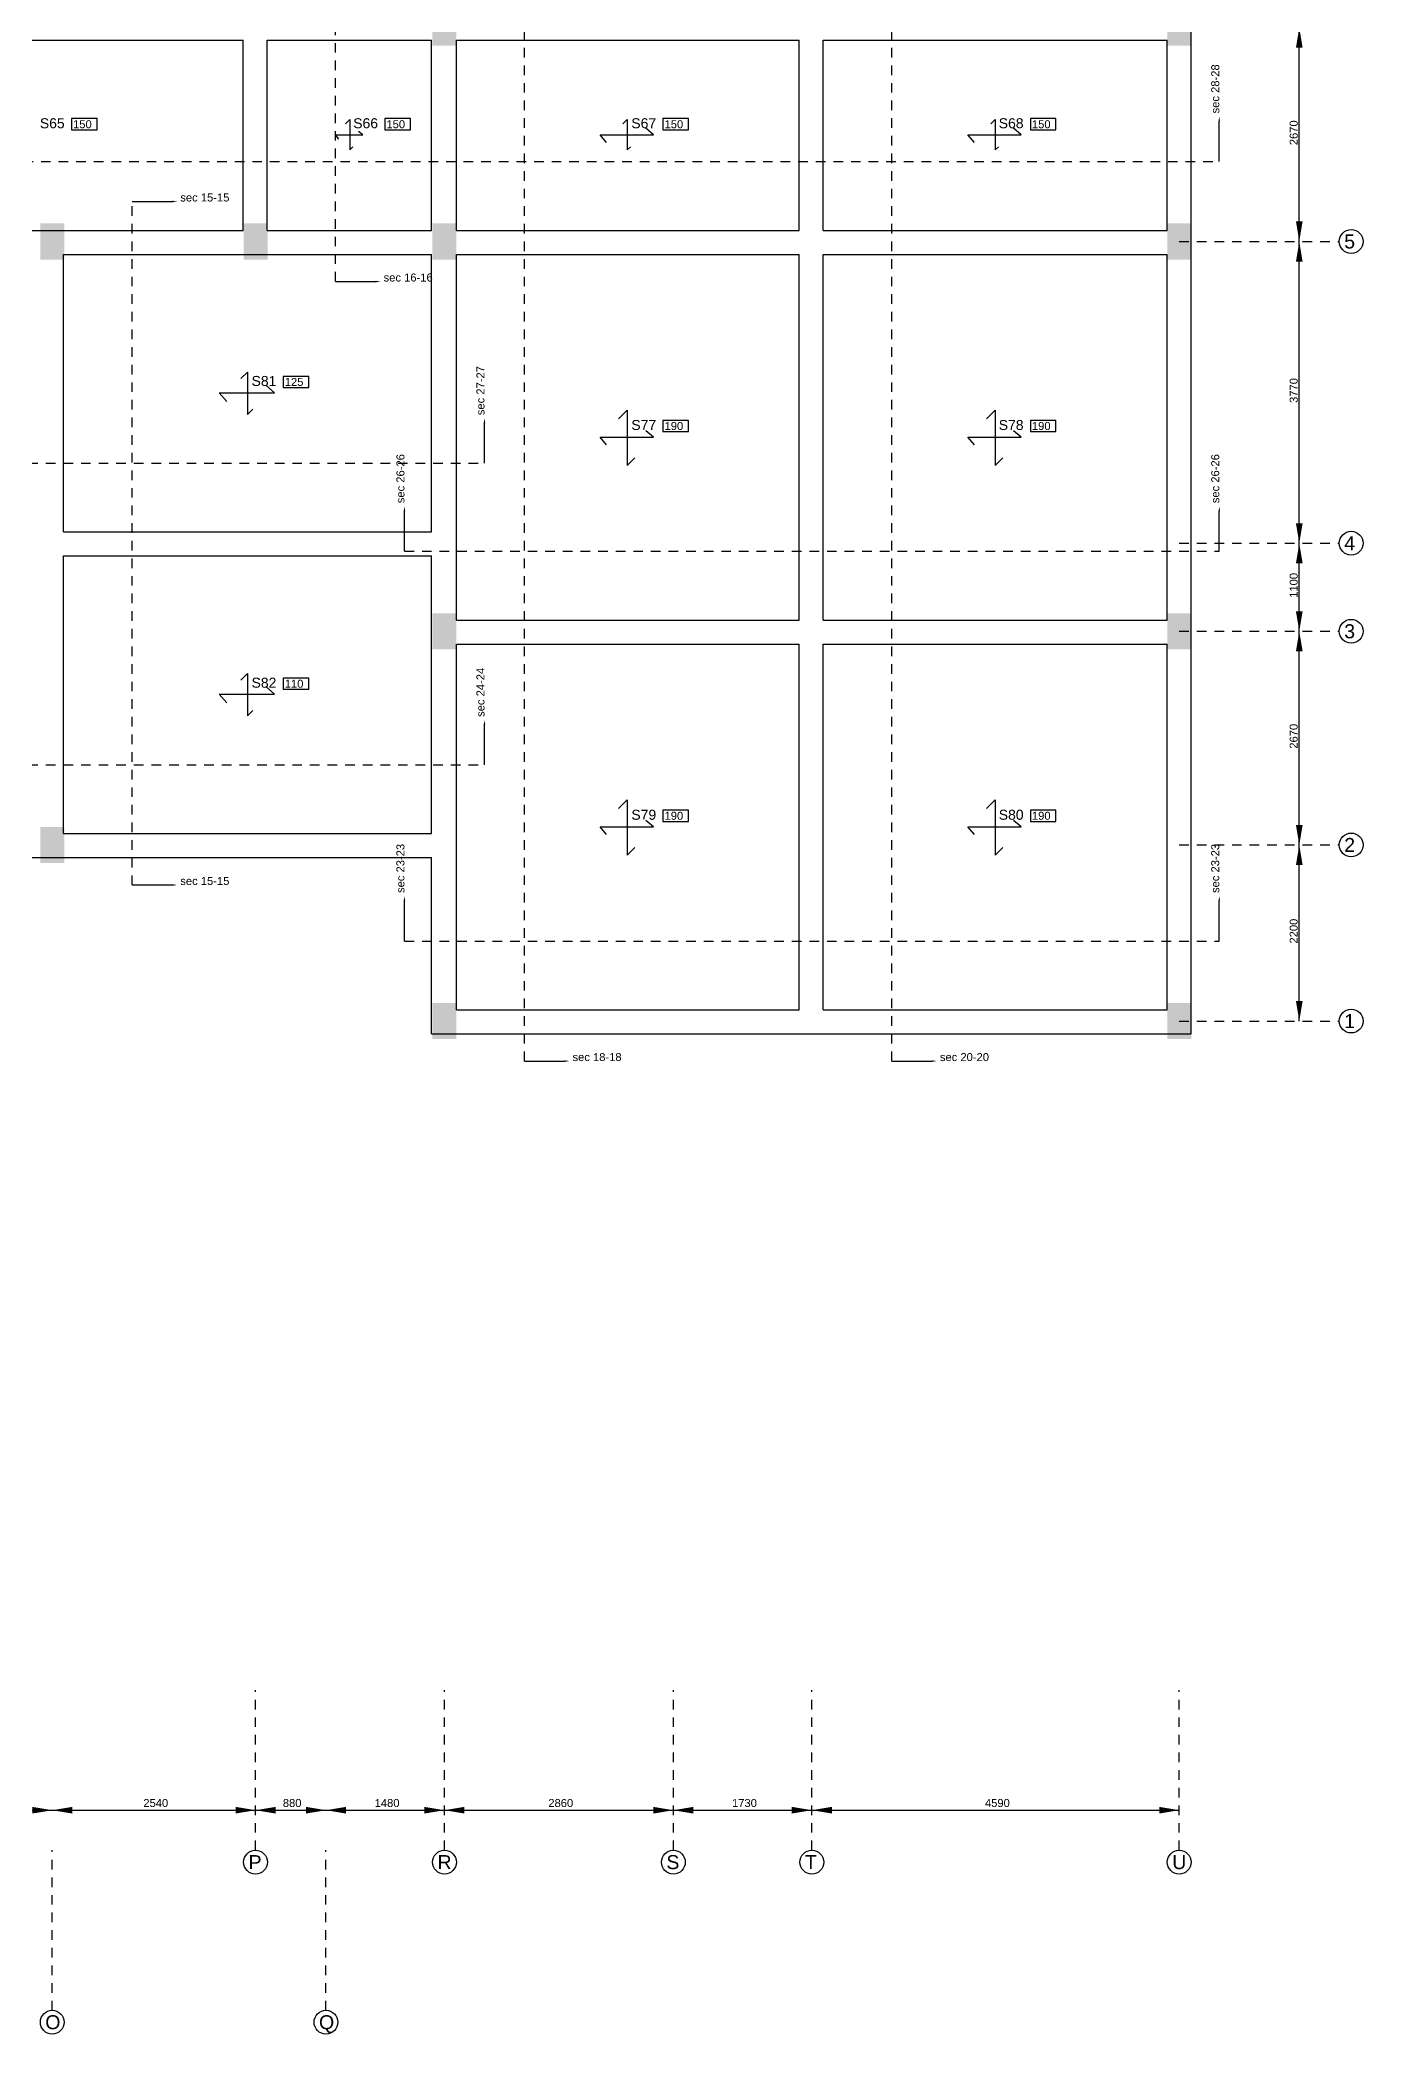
# Model space of a CAD drawing. Extents: x 0 to 119, y -5 to 121.
# Drawn here: x 51.32 to 67.86, y -5.05 to 19.87 of the extents above; entities that cross this region are included whole.
import ezdxf

# ---------------------------------------------------------------- set-up
doc = ezdxf.new("R2010")
doc.units = 0
doc.linetypes.add('ACAD_ISO02W100', pattern=[15, 12, -3])
for name, color, linetype in [('CenterLine', 253, 'CONTINUOUS'), ('Columns', 6, 'CONTINUOUS'), ('Grid_Dimension', 7, 'CONTINUOUS'), ('GridName', 7, 'CONTINUOUS'), ('Layout', 2, 'CONTINUOUS'), ('Section_Name', 1, 'CONTINUOUS'), ('SectionLine', 1, 'CONTINUOUS'), ('Slab_Icon', 6, 'CONTINUOUS'), ('Slab_Name', 4, 'CONTINUOUS'), ('Slab_Thick', 4, 'CONTINUOUS')]:
    doc.layers.add(name, color=color, linetype=linetype)
doc.styles.add('STRUDS_Arial', font='ARIAL.TTF', dxfattribs={"height": 0.04})
doc.styles.add('stylebar', font='ARIAL.TTF', dxfattribs={"height": 0.04})

msp = doc.modelspace()

# ---------------------------------------------------------------- linework, layer by layer
at = {"layer": 'CenterLine', "linetype": 'ACAD_ISO02W100', "ltscale": 0.01}
for p, q in [((65.558, 17.35), (67.558, 17.35)), ((65.558, 13.58), (67.558, 13.58)), ((65.558, 12.48), (67.558, 12.48)), ((65.558, 9.81), (67.558, 9.81)), ((65.558, 7.61), (67.558, 7.61)), ((54.018, -2.75), (54.018, -0.75)), ((56.378, -2.75), (56.378, -0.75)), ((59.238, -2.75), (59.238, -0.75)), ((60.968, -2.75), (60.968, -0.75)), ((65.558, -2.75), (65.558, -0.75)), ((51.478, -4.75), (51.478, -2.75)), ((54.898, -4.75), (54.898, -2.75))]:
    msp.add_line(p, q, dxfattribs=at)
at = {"layer": 'Columns'}
for points in [[(56.228, 19.795), (56.228, 20.245), (56.528, 19.795), (56.528, 20.245)], [(65.408, 19.795), (65.408, 20.245), (65.708, 19.795), (65.708, 20.245)], [(51.328, 17.125), (51.328, 17.575), (51.628, 17.125), (51.628, 17.575)], [(53.868, 17.125), (53.868, 17.575), (54.168, 17.125), (54.168, 17.575)], [(56.228, 17.125), (56.228, 17.575), (56.528, 17.125), (56.528, 17.575)], [(65.408, 17.125), (65.408, 17.575), (65.708, 17.125), (65.708, 17.575)], [(56.228, 12.255), (56.228, 12.705), (56.528, 12.255), (56.528, 12.705)], [(65.408, 12.255), (65.408, 12.705), (65.708, 12.255), (65.708, 12.705)], [(51.328, 9.585), (51.328, 10.035), (51.628, 9.585), (51.628, 10.035)], [(56.228, 7.385), (56.228, 7.835), (56.528, 7.385), (56.528, 7.835)], [(65.408, 7.385), (65.408, 7.835), (65.708, 7.385), (65.708, 7.835)]]:
    msp.add_solid(points, dxfattribs=at)
at = {"layer": 'Grid_Dimension'}
for p, q in [((67.058, 17.35), (67.058, 20.02)), ((67.058, 13.58), (67.058, 17.35)), ((67.058, 12.48), (67.058, 13.58)), ((67.058, 9.81), (67.058, 12.48)), ((67.058, 7.61), (67.058, 9.81)), ((50.558, -2.25), (51.478, -2.25)), ((51.478, -2.25), (54.018, -2.25)), ((54.018, -2.25), (54.898, -2.25)), ((54.898, -2.25), (56.378, -2.25)), ((56.378, -2.25), (59.238, -2.25)), ((59.238, -2.25), (60.968, -2.25)), ((60.968, -2.25), (65.558, -2.25))]:
    msp.add_line(p, q, dxfattribs=at)
for points in [[(67.058, 20.02), (67.0164, 19.77), (67.058, 20.02), (67.0996, 19.77)], [(67.058, 17.35), (67.0164, 17.6), (67.058, 17.35), (67.0996, 17.6)], [(67.058, 17.35), (67.0164, 17.1), (67.058, 17.35), (67.0996, 17.1)], [(67.058, 13.58), (67.0164, 13.83), (67.058, 13.58), (67.0996, 13.83)], [(67.058, 13.58), (67.0164, 13.33), (67.058, 13.58), (67.0996, 13.33)], [(67.058, 12.48), (67.0164, 12.73), (67.058, 12.48), (67.0996, 12.73)], [(67.058, 12.48), (67.0164, 12.23), (67.058, 12.48), (67.0996, 12.23)], [(67.058, 9.81), (67.0164, 10.06), (67.058, 9.81), (67.0996, 10.06)], [(67.058, 9.81), (67.0164, 9.56), (67.058, 9.81), (67.0996, 9.56)], [(67.058, 7.61), (67.0164, 7.86), (67.058, 7.61), (67.0996, 7.86)], [(51.478, -2.25), (51.228, -2.2084), (51.478, -2.25), (51.228, -2.2916)], [(51.478, -2.25), (51.728, -2.2084), (51.478, -2.25), (51.728, -2.2916)], [(54.018, -2.25), (53.768, -2.2084), (54.018, -2.25), (53.768, -2.2916)], [(54.018, -2.25), (54.268, -2.2084), (54.018, -2.25), (54.268, -2.2916)], [(54.898, -2.25), (54.648, -2.2084), (54.898, -2.25), (54.648, -2.2916)], [(54.898, -2.25), (55.148, -2.2084), (54.898, -2.25), (55.148, -2.2916)], [(56.378, -2.25), (56.128, -2.2084), (56.378, -2.25), (56.128, -2.2916)], [(56.378, -2.25), (56.628, -2.2084), (56.378, -2.25), (56.628, -2.2916)], [(59.238, -2.25), (58.988, -2.2084), (59.238, -2.25), (58.988, -2.2916)], [(59.238, -2.25), (59.488, -2.2084), (59.238, -2.25), (59.488, -2.2916)], [(60.968, -2.25), (60.718, -2.2084), (60.968, -2.25), (60.718, -2.2916)], [(60.968, -2.25), (61.218, -2.2084), (60.968, -2.25), (61.218, -2.2916)], [(65.558, -2.25), (65.308, -2.2084), (65.558, -2.25), (65.308, -2.2916)]]:
    msp.add_solid(points, dxfattribs=at)
at = {"layer": 'GridName'}
for centre in [(67.7068, 17.35), (67.7068, 13.58), (67.7068, 12.48), (67.7068, 9.81), (67.7068, 7.61), (54.018, -2.89875), (56.378, -2.89875), (59.238, -2.89875), (60.968, -2.89875), (65.558, -2.89875), (51.478, -4.89875), (54.898, -4.89875)]:
    msp.add_circle(centre, 0.14874, dxfattribs=at)
at = {"layer": 'Layout'}
for p, q in [((65.706, 19.8668), (65.706, 25.1973)), ((65.706, 17.188), (65.706, 20.166)), ((48.6948, 19.8668), (53.8621, 19.8668)), ((53.8621, 17.4872), (53.8621, 19.8668)), ((54.1612, 19.8668), (56.2145, 19.8668)), ((54.1612, 17.4872), (54.1612, 19.8668)), ((56.2145, 17.4872), (56.2145, 19.8668)), ((56.5273, 19.8668), (60.8107, 19.8668)), ((56.5273, 17.4872), (56.5273, 19.8668)), ((60.8107, 17.4872), (60.8107, 19.8668)), ((61.1099, 19.8668), (65.4069, 19.8668)), ((61.1099, 17.4872), (61.1099, 19.8668)), ((65.4069, 17.4872), (65.4069, 19.8668)), ((48.6948, 17.4872), (51.6184, 17.4872)), ((51.3192, 17.4872), (53.8621, 17.4872)), ((54.1612, 17.4872), (56.2145, 17.4872)), ((56.5273, 17.4872), (60.8107, 17.4872)), ((61.1099, 17.4872), (65.4069, 17.4872)), ((65.706, 12.3199), (65.706, 17.4872)), ((51.6184, 17.188), (54.1612, 17.188)), ((51.6184, 13.7205), (51.6184, 17.188)), ((53.8621, 17.188), (56.2145, 17.188)), ((56.2145, 13.7205), (56.2145, 17.188)), ((56.5273, 17.188), (60.8107, 17.188)), ((56.5273, 13.4213), (56.5273, 17.188)), ((60.8107, 12.619), (60.8107, 17.188)), ((61.1099, 17.188), (65.4069, 17.188)), ((61.1099, 12.619), (61.1099, 17.188)), ((65.4069, 12.619), (65.4069, 17.188)), ((51.6184, 13.7205), (56.2145, 13.7205)), ((56.5273, 12.619), (56.5273, 13.7205)), ((51.6184, 12.4695), (51.6184, 13.4213)), ((51.6184, 13.4213), (56.2145, 13.4213)), ((56.2145, 12.3199), (56.2145, 13.4213)), ((51.6184, 9.95381), (51.6184, 12.4695)), ((56.2145, 9.95381), (56.2145, 12.619)), ((56.5273, 12.619), (60.8107, 12.619)), ((61.1099, 12.619), (65.4069, 12.619)), ((65.706, 7.45176), (65.706, 12.619)), ((56.5273, 12.3199), (60.8107, 12.3199)), ((56.5273, 9.65465), (56.5273, 12.3199)), ((60.8107, 7.75092), (60.8107, 12.3199)), ((61.1099, 12.3199), (65.4069, 12.3199)), ((61.1099, 7.75092), (61.1099, 12.3199)), ((65.4069, 7.75092), (65.4069, 12.3199)), ((51.6184, 9.95381), (56.2145, 9.95381)), ((56.5273, 7.75092), (56.5273, 9.95381)), ((46.0568, 9.65465), (51.6184, 9.65465)), ((51.3192, 9.65465), (56.2145, 9.65465)), ((56.2145, 7.45176), (56.2145, 9.65465)), ((56.5273, 7.75092), (60.8107, 7.75092)), ((61.1099, 7.75092), (65.4069, 7.75092)), ((56.2145, 7.45176), (61.1099, 7.45176)), ((60.8107, 7.45176), (65.706, 7.45176))]:
    msp.add_line(p, q, dxfattribs=at)
at = {"layer": 'SectionLine', "linetype": 'ACAD_ISO02W100', "ltscale": 0.01}
for p, q in [((55.018, 16.85), (55.018, 45.67)), ((57.378, 7.11), (57.378, 45.67)), ((61.968, 7.11), (61.968, 45.67)), ((30.878, 18.35), (66.058, 18.35)), ((52.478, 9.31), (52.478, 17.85)), ((40.618, 14.58), (56.878, 14.58)), ((55.878, 13.48), (66.058, 13.48)), ((40.618, 10.81), (56.878, 10.81)), ((55.878, 8.61), (66.058, 8.61))]:
    msp.add_line(p, q, dxfattribs=at)
at = {"layer": 'SectionLine'}
for p, q in [((66.058, 18.35), (66.058, 18.85)), ((52.478, 17.85), (52.978, 17.85)), ((55.018, 16.85), (55.518, 16.85)), ((56.878, 14.58), (56.878, 15.08)), ((55.878, 13.48), (55.878, 13.98)), ((66.058, 13.48), (66.058, 13.98)), ((56.878, 10.81), (56.878, 11.31)), ((52.478, 9.31), (52.978, 9.31)), ((55.878, 8.61), (55.878, 9.11)), ((66.058, 8.61), (66.058, 9.11)), ((57.378, 7.11), (57.878, 7.11)), ((61.968, 7.11), (62.468, 7.11))]:
    msp.add_line(p, q, dxfattribs=at)
for points in [[(66.048, 18.85), (66.058, 18.91), (66.048, 18.85), (66.068, 18.85)], [(52.978, 17.84), (53.038, 17.85), (52.978, 17.84), (52.978, 17.86)], [(55.518, 16.84), (55.578, 16.85), (55.518, 16.84), (55.518, 16.86)], [(56.868, 15.08), (56.878, 15.14), (56.868, 15.08), (56.888, 15.08)], [(55.868, 13.98), (55.878, 14.04), (55.868, 13.98), (55.888, 13.98)], [(66.048, 13.98), (66.058, 14.04), (66.048, 13.98), (66.068, 13.98)], [(56.868, 11.31), (56.878, 11.37), (56.868, 11.31), (56.888, 11.31)], [(52.978, 9.3), (53.038, 9.31), (52.978, 9.3), (52.978, 9.32)], [(55.868, 9.11), (55.878, 9.17), (55.868, 9.11), (55.888, 9.11)], [(66.048, 9.11), (66.058, 9.17), (66.048, 9.11), (66.068, 9.11)], [(57.878, 7.1), (57.938, 7.11), (57.878, 7.1), (57.878, 7.12)], [(62.468, 7.1), (62.528, 7.11), (62.468, 7.1), (62.468, 7.12)]]:
    msp.add_solid(points, dxfattribs=at)
at = {"layer": 'Slab_Icon'}
for p, q in [((55.1403, 18.8198), (55.1947, 18.8742)), ((55.1947, 18.8742), (55.1947, 18.4934)), ((55.3579, 18.6838), (55.3035, 18.7246)), ((58.6078, 18.8198), (58.6622, 18.8742)), ((58.6622, 18.8742), (58.6622, 18.4934)), ((58.9886, 18.6838), (58.8934, 18.7654)), ((63.204, 18.8198), (63.2584, 18.8742)), ((63.2584, 18.8742), (63.2584, 18.4934)), ((63.5847, 18.6838), (63.4895, 18.7654)), ((55.0587, 18.6294), (55.0179, 18.6838)), ((55.0179, 18.6838), (55.3579, 18.6838)), ((55.1947, 18.4934), (55.2355, 18.5342)), ((58.4038, 18.5886), (58.3223, 18.6838)), ((58.3223, 18.6838), (58.9886, 18.6838)), ((58.6622, 18.4934), (58.703, 18.5342)), ((63, 18.5886), (62.9184, 18.6838)), ((62.9184, 18.6838), (63.5847, 18.6838)), ((63.2584, 18.4934), (63.2992, 18.5342)), ((53.8349, 15.6378), (53.9165, 15.7194)), ((53.9165, 15.7194), (53.9165, 15.1891)), ((53.6581, 15.3523), (53.5629, 15.461)), ((53.5629, 15.461), (54.2564, 15.461)), ((54.2564, 15.461), (54.1476, 15.5562)), ((53.9165, 15.1891), (53.9845, 15.2571)), ((58.5534, 15.1347), (58.6622, 15.2435)), ((58.6622, 15.2435), (58.6622, 14.55)), ((63.1496, 15.1347), (63.2584, 15.2435)), ((63.2584, 15.2435), (63.2584, 14.55)), ((58.9886, 14.9035), (58.8934, 14.9851)), ((63.5847, 14.9035), (63.4895, 14.9851)), ((58.4038, 14.8083), (58.3223, 14.9035)), ((58.3223, 14.9035), (58.9886, 14.9035)), ((63, 14.8083), (62.9184, 14.9035)), ((62.9184, 14.9035), (63.5847, 14.9035)), ((58.6622, 14.55), (58.7574, 14.6452)), ((63.2584, 14.55), (63.3535, 14.6452)), ((53.8349, 11.8711), (53.9165, 11.9527)), ((53.9165, 11.9527), (53.9165, 11.4224)), ((54.2564, 11.6944), (54.1476, 11.7896)), ((53.6581, 11.5856), (53.5629, 11.6944)), ((53.5629, 11.6944), (54.2564, 11.6944)), ((53.9165, 11.4224), (53.9845, 11.4904)), ((58.5534, 10.2666), (58.6622, 10.3754)), ((58.6622, 10.3754), (58.6622, 9.68185)), ((63.1496, 10.2666), (63.2584, 10.3754)), ((63.2584, 10.3754), (63.2584, 9.68185)), ((58.4038, 9.94021), (58.3223, 10.0354)), ((58.3223, 10.0354), (58.9886, 10.0354)), ((58.9886, 10.0354), (58.8934, 10.117)), ((63, 9.94021), (62.9184, 10.0354)), ((62.9184, 10.0354), (63.5847, 10.0354)), ((63.5847, 10.0354), (63.4895, 10.117)), ((58.6622, 9.68185), (58.7574, 9.77703)), ((63.2584, 9.68185), (63.3535, 9.77703))]:
    msp.add_line(p, q, dxfattribs=at)
at = {"layer": 'Slab_Thick'}
for p, q in [((52.038, 18.885), (51.718, 18.885)), ((51.718, 18.885), (51.718, 18.745)), ((51.718, 18.745), (52.038, 18.745)), ((52.038, 18.745), (52.038, 18.885)), ((55.953, 18.885), (55.633, 18.885)), ((55.633, 18.885), (55.633, 18.745)), ((55.633, 18.745), (55.953, 18.745)), ((55.953, 18.745), (55.953, 18.885)), ((59.428, 18.885), (59.108, 18.885)), ((59.108, 18.885), (59.108, 18.745)), ((59.108, 18.745), (59.428, 18.745)), ((59.428, 18.745), (59.428, 18.885)), ((64.018, 18.885), (63.698, 18.885)), ((63.698, 18.885), (63.698, 18.745)), ((63.698, 18.745), (64.018, 18.745)), ((64.018, 18.745), (64.018, 18.885)), ((54.683, 15.665), (54.363, 15.665)), ((54.363, 15.665), (54.363, 15.525)), ((54.363, 15.525), (54.683, 15.525)), ((54.683, 15.525), (54.683, 15.665)), ((59.428, 15.115), (59.108, 15.115)), ((59.108, 15.115), (59.108, 14.975)), ((59.108, 14.975), (59.428, 14.975)), ((59.428, 14.975), (59.428, 15.115)), ((64.018, 15.115), (63.698, 15.115)), ((63.698, 15.115), (63.698, 14.975)), ((63.698, 14.975), (64.018, 14.975)), ((64.018, 14.975), (64.018, 15.115)), ((54.683, 11.895), (54.363, 11.895)), ((54.363, 11.895), (54.363, 11.755)), ((54.363, 11.755), (54.683, 11.755)), ((54.683, 11.755), (54.683, 11.895)), ((59.428, 10.245), (59.108, 10.245)), ((59.108, 10.245), (59.108, 10.105)), ((59.428, 10.105), (59.428, 10.245)), ((64.018, 10.245), (63.698, 10.245)), ((63.698, 10.245), (63.698, 10.105)), ((64.018, 10.105), (64.018, 10.245)), ((59.108, 10.105), (59.428, 10.105)), ((63.698, 10.105), (64.018, 10.105))]:
    msp.add_line(p, q, dxfattribs=at)

# ---------------------------------------------------------------- texts
at = {"layer": 'Grid_Dimension', "style": 'stylebar'}
for s, p in [('2670', (67.038, 18.553)), ('3770', (67.038, 15.333)), ('1100', (67.038, 12.898)), ('2670', (67.038, 11.013)), ('2200', (67.038, 8.578))]:
    msp.add_text(s, height=0.1, rotation=90, dxfattribs=at).set_placement(p)
for s, p in [('2540', (52.616, -2.21)), ('880', (54.359, -2.21)), ('1480', (55.506, -2.21)), ('2860', (57.676, -2.21)), ('1730', (59.971, -2.21)), ('4590', (63.131, -2.21))]:
    msp.add_text(s, height=0.1, dxfattribs=at).set_placement(p)
at = {"layer": 'GridName', "style": 'STRUDS_Arial'}
for s, p in [('5', (67.6193, 17.2625)), ('4', (67.6193, 13.4925)), ('3', (67.6193, 12.3925)), ('2', (67.6193, 9.7225)), ('1', (67.6193, 7.5225)), ('P', (53.9305, -2.98625)), ('R', (56.2905, -2.98625)), ('S', (59.1505, -2.98625)), ('T', (60.8805, -2.98625)), ('U', (65.4705, -2.98625)), ('O', (51.3905, -4.98625)), ('Q', (54.8105, -4.98625))]:
    msp.add_text(s, height=0.175, dxfattribs=at).set_placement(p)
at = {"layer": 'Section_Name', "style": 'STRUDS_Arial'}
for s, p in [('sec 28-28', (66.058, 18.95)), ('sec 27-27', (56.878, 15.18)), ('sec 26-26', (55.878, 14.08)), ('sec 26-26', (66.058, 14.08)), ('sec 24-24', (56.878, 11.41)), ('sec 23-23', (55.878, 9.21)), ('sec 23-23', (66.058, 9.21))]:
    msp.add_text(s, height=0.1, rotation=90, dxfattribs=at).set_placement(p)
for s, p in [('sec 15-15', (53.078, 17.85)), ('sec 16-16', (55.618, 16.85)), ('sec 15-15', (53.078, 9.31)), ('sec 18-18', (57.978, 7.11)), ('sec 20-20', (62.568, 7.11))]:
    msp.add_text(s, height=0.1, dxfattribs=at).set_placement(p)
at = {"layer": 'Slab_Name', "style": 'STRUDS_Arial'}
for s, p in [('S65', (51.323, 18.765)), ('S66', (55.238, 18.765)), ('S67', (58.713, 18.765)), ('S68', (63.303, 18.765)), ('S81', (53.968, 15.545)), ('S77', (58.713, 14.995)), ('S78', (63.303, 14.995)), ('S82', (53.968, 11.775)), ('S79', (58.713, 10.125)), ('S80', (63.303, 10.125))]:
    msp.add_text(s, height=0.125, dxfattribs=at).set_placement(p)
at = {"layer": 'Slab_Thick', "style": 'STRUDS_Arial'}
for s, p in [('150', (51.738, 18.765)), ('150', (55.653, 18.765)), ('150', (59.128, 18.765)), ('150', (63.718, 18.765)), ('125', (54.383, 15.545)), ('190', (59.128, 14.995)), ('190', (63.718, 14.995)), ('110', (54.383, 11.775)), ('190', (59.128, 10.125)), ('190', (63.718, 10.125))]:
    msp.add_text(s, height=0.1, dxfattribs=at).set_placement(p)

doc.saveas('drawing.dxf')
